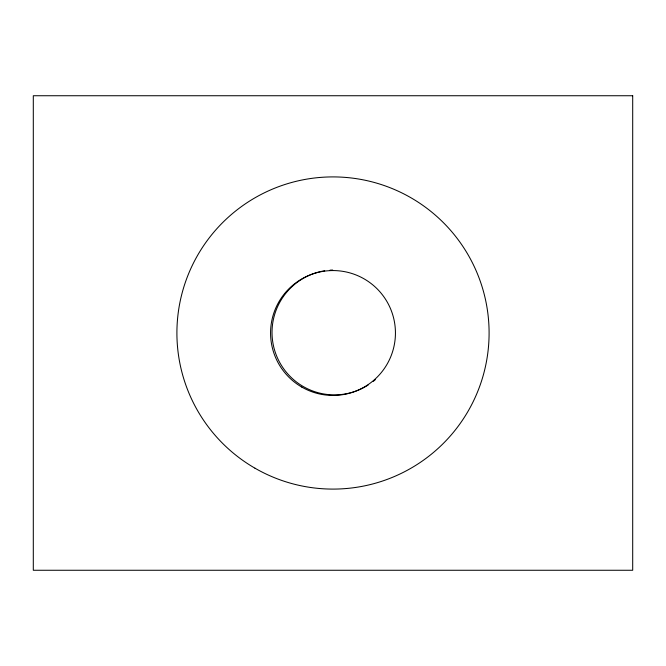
<?xml version="1.0" encoding="UTF-8"?>
<svg xmlns="http://www.w3.org/2000/svg" width="666" height="666" viewBox="0 0 666 666"><rect width="100%" height="100%" fill="white"/><g stroke="black" fill="none" stroke-linecap="round" stroke-linejoin="round"><path stroke-width="1" d="M375.349 379.637A62.438 62.438 0 0 1 373.285 381.343M368.215 384.973A62.438 62.438 0 0 1 276.115 354.687A62.438 62.438 0 0 1 324.692 270.779M330.003 270.171A62.438 62.438 0 0 1 332.675 270.038M632.7 95.737L33.3 95.737L33.3 570.263L632.7 570.263L632.7 95.737M301.781 387.071A62.438 62.438 0 0 0 395.438 333A62.438 62.438 0 0 0 301.781 278.929A62.438 62.438 0 0 0 301.781 387.071M254.953 468.181A156.094 156.094 0 0 0 489.094 333A156.094 156.094 0 0 0 254.953 197.819A156.094 156.094 0 0 0 254.953 468.181"/></g></svg>
